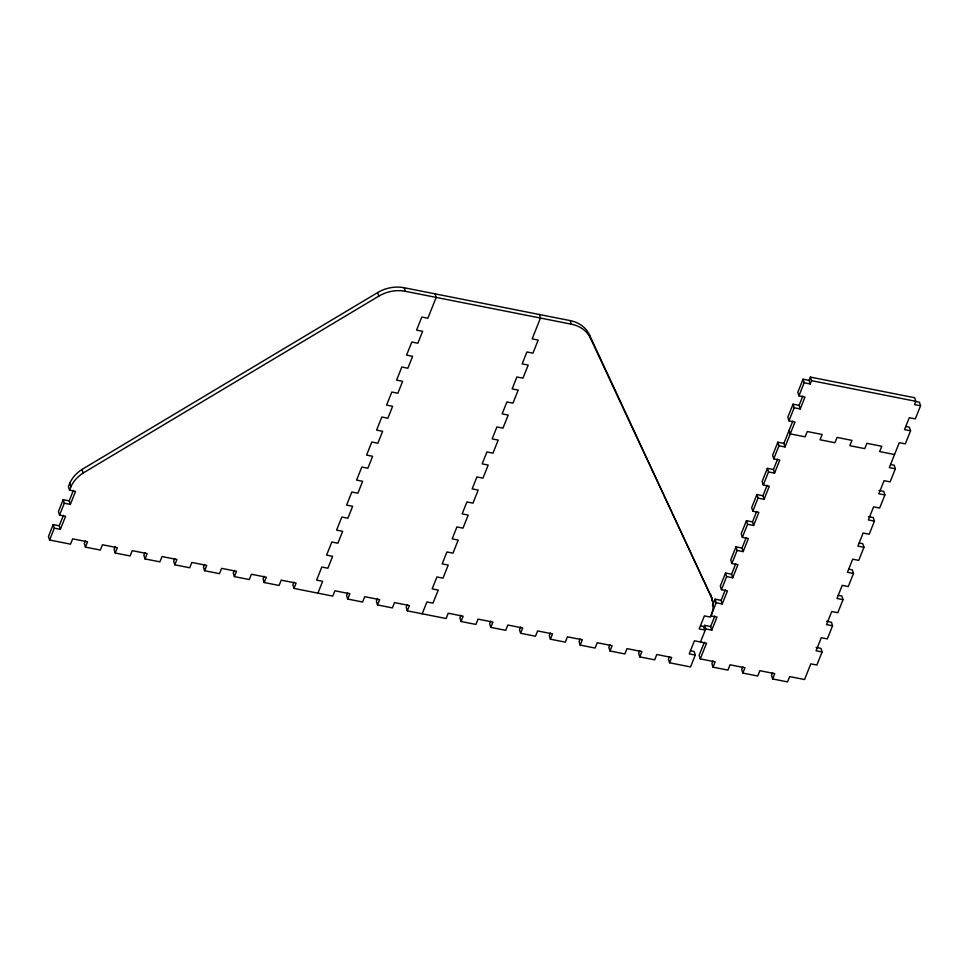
<?xml version="1.0" encoding="UTF-8"?>
<svg xmlns="http://www.w3.org/2000/svg" width="969" height="969" viewBox="0 0 969 969"><rect width="100%" height="100%" fill="white"/><g stroke="black" fill="none" stroke-linecap="round" stroke-linejoin="round"><path stroke-width="1.45" d="M810.217 383.954L809.091 380.381L803.035 379.182L804.173 382.755L810.217 383.954L811.525 380.66L810.399 377.086L914.675 397.738L915.814 401.311L914.506 404.606L920.55 405.793L915.317 418.887L909.273 417.687L904.501 429.594L910.557 430.793L905.325 443.875L899.268 442.688L889.3 467.615L895.344 468.814L890.111 481.896L884.067 480.697L878.835 493.778L884.891 494.977L879.658 508.059L873.602 506.86L868.369 519.941L874.426 521.14L869.193 534.222L863.137 533.023L857.904 546.104L863.96 547.303L858.728 560.385L852.684 559.186L847.451 572.279L853.495 573.466L848.263 586.548L842.218 585.361L836.986 598.442L843.03 599.641L837.797 612.723L831.753 611.524L826.521 624.605L832.565 625.804L827.332 638.886L821.288 637.687L816.055 650.768L822.1 651.967L816.867 665.049L810.823 663.85L804.549 679.548L789.65 676.592L787.518 681.91L772.632 678.954L771.494 675.393L772.559 672.74M809.091 380.381L810.399 377.086M53.186 524.592L54.325 528.166L60.369 529.365L59.242 525.792L53.186 524.592L48.45 536.451L49.576 540.012L70.531 544.166L72.651 538.849L87.549 541.804L85.429 547.11L100.328 550.065L102.448 544.748L117.346 547.703L115.214 553.008L130.112 555.964L132.244 550.658L147.143 553.602L145.011 558.919L159.909 561.863L162.041 556.557L176.927 559.501L174.808 564.818L189.706 567.761L191.826 562.456L206.724 565.399L204.604 570.717L219.503 573.66L221.622 568.355L236.521 571.298L234.401 576.616L249.299 579.559L251.419 574.254L266.318 577.197L264.198 582.514L279.084 585.47L281.216 580.152L296.114 583.108L293.982 588.413L332.803 596.105L334.935 590.787L349.833 593.743L347.701 599.048L362.6 602.003L364.732 596.686L379.63 599.641L377.498 604.947L392.397 607.902L394.516 602.585L409.415 605.54L407.295 610.845L446.115 618.537L448.247 613.232L463.134 616.175L461.014 621.492L475.912 624.436L478.032 619.13L492.93 622.074L490.811 627.391L505.709 630.334L507.829 625.029L522.727 627.973L520.607 633.29L535.506 636.233L537.625 630.928L552.524 633.883L550.404 639.189L565.29 642.144L567.422 636.827L582.321 639.782L580.189 645.088L595.087 648.043L597.219 642.726L612.117 645.681L609.986 650.986L624.884 653.942L627.004 648.624L641.902 651.58L639.782 656.885L654.681 659.841L656.8 654.523L671.699 657.479L669.579 662.784L690.522 666.938L695.257 655.08L694.131 651.519L690.497 650.793M63.167 499.665L64.293 503.226L70.337 504.425L69.211 500.864L63.167 499.665L58.419 511.511L59.557 515.084L65.601 516.283L60.369 529.365M49.576 540.012L54.325 528.166M59.557 515.084L64.293 503.226M59.242 525.792L63.421 515.326M69.211 500.864L73.39 490.399M70.337 504.425L75.57 491.344L69.526 490.144L68.399 486.583L69.756 483.24A32.062 26.236 -17.6 0 1 81.977 469.456L377.656 292.565A32.062 26.236 -17.6 0 1 404.218 287.745L570.16 320.606A32.062 26.236 -17.6 0 1 589.249 334.475L711.561 597.473A32.062 26.236 -17.6 0 1 711.779 613.716L710.471 617.071L704.415 615.872L699.182 628.954L705.238 630.153L704.1 626.58L700.478 625.865M85.357 540.896L84.291 543.548L85.429 547.11M115.154 546.795L114.088 549.447L115.214 553.008M144.938 552.693L143.884 555.346L145.011 558.919M174.735 558.592L173.681 561.245L174.808 564.818M204.532 564.491L203.466 567.144L204.604 570.717M234.328 570.39L233.263 573.042L234.401 576.616M264.125 576.289L263.059 578.941L264.198 582.514M293.922 582.187L292.856 584.852L293.982 588.413M317.917 593.149L322.653 581.303L316.609 580.104L321.829 567.022L327.885 568.222L332.646 556.303L326.601 555.104L331.834 542.022L337.878 543.221L342.651 531.303L336.594 530.104L341.827 517.022L347.883 518.221L352.643 506.302L346.599 505.103L351.832 492.022L357.876 493.221L362.636 481.302L356.592 480.103L361.825 467.022L367.869 468.221L372.641 456.302L366.585 455.103L371.817 442.021L377.874 443.221L382.634 431.302L376.59 430.103L381.822 417.021L387.866 418.22L392.639 406.302L386.583 405.115L391.815 392.033L397.871 393.22L402.632 381.314L396.587 380.114L401.82 367.033L407.864 368.232L412.624 356.313L406.58 355.114L411.813 342.033L417.857 343.232L422.629 331.313L416.573 330.114L421.806 317.033L427.862 318.232L436.183 297.41L435.045 293.849M347.641 592.822L346.575 595.487L347.701 599.048M377.425 598.733L376.372 601.386L377.498 604.947M407.222 604.632L406.168 607.284L407.295 610.845M422.193 613.801L426.929 601.955L432.986 603.142L438.218 590.06L432.162 588.861L436.934 576.955L442.978 578.154L448.211 565.06L442.167 563.873L446.927 551.955L452.971 553.154L458.204 540.072L452.16 538.873L456.92 526.954L462.976 528.153L468.209 515.072L462.152 513.873L466.925 501.954L472.969 503.153L478.202 490.072L472.157 488.873L476.918 476.954L482.974 478.153L488.194 465.072L482.15 463.872L486.922 451.954L492.967 453.153L498.199 440.071L492.143 438.872L496.915 426.954L502.959 428.153L508.192 415.071L502.148 413.872L506.908 401.953L512.964 403.152L518.197 390.071L512.141 388.872L516.913 376.965L522.957 378.152L528.19 365.071L522.146 363.884L526.906 351.965L532.95 353.164L538.183 340.083L532.138 338.884L540.46 318.062L539.333 314.501M460.941 615.267L459.887 617.919L461.014 621.492M490.738 621.165L489.672 623.818L490.811 627.391M520.535 627.064L519.469 629.717L520.607 633.29M550.331 632.963L549.266 635.616L550.404 639.189M580.128 638.862L579.062 641.526L580.189 645.088M609.913 644.76L608.859 647.425L609.986 650.986M639.71 650.659L638.656 653.324L639.782 656.885M669.506 656.57L668.44 659.223L669.579 662.784M703.542 627.973L704.596 625.356L710.64 626.543L711.779 630.116L705.723 628.917L704.596 625.356M712.445 605.734L715.061 599.181L721.106 600.38L722.232 603.953L716.188 602.754L715.061 599.181M725.527 573.018L726.653 576.591L732.697 577.79L731.571 574.217L725.527 573.018L720.294 586.1L721.42 589.673L727.465 590.872L722.232 603.953M735.98 546.855L737.118 550.428L743.162 551.627L742.036 548.054L735.98 546.855L730.759 559.937L731.886 563.51L737.93 564.709L732.697 577.79M746.445 520.692L747.584 524.265L753.628 525.464L752.501 521.891L746.445 520.692L741.212 533.774L742.351 537.347L748.395 538.546L743.162 551.627M756.91 494.529L758.049 498.102L764.093 499.289L762.966 495.728L756.91 494.529L751.678 507.611L752.816 511.184L758.86 512.383L753.628 525.464M767.375 468.366L768.502 471.927L774.558 473.126L773.419 469.565L767.375 468.366L762.143 481.448L763.281 485.021L769.325 486.208L764.093 499.289M777.841 442.203L778.967 445.764L785.023 446.963L783.885 443.402L777.841 442.203L772.608 455.285L773.734 458.846L779.791 460.045L774.558 473.126M793.042 404.182L794.18 407.755L800.224 408.954L799.086 405.381L793.042 404.182L787.809 417.264L788.948 420.837L794.992 422.036L785.023 446.963M803.035 379.182L797.814 392.263L798.941 395.837L804.985 397.036L800.224 408.954M700.49 641.999L705.723 628.917M716.188 602.754L710.955 615.836L717.012 617.035L711.779 630.116M721.42 589.673L726.653 576.591M731.886 563.51L737.118 550.428M742.351 537.347L747.584 524.265M752.816 511.184L758.049 498.102M763.281 485.021L768.502 471.927M773.734 458.846L778.967 445.764M788.948 420.837L794.18 407.755M798.941 395.837L804.173 382.755M704.366 642.253L699.134 655.335L700.26 658.896L715.158 661.851L713.039 667.156L727.937 670.112L730.057 664.795L744.955 667.75L742.835 673.055L757.734 676.011L759.853 670.693L774.752 673.649L772.632 678.954M710.64 626.543L714.831 616.078M721.106 600.38L725.296 589.915M731.571 574.217L735.75 563.752M742.036 548.054L746.215 537.589M752.501 521.891L756.68 511.426M762.966 495.728L767.145 485.263M773.419 469.565L777.61 459.1M783.885 443.402L792.812 421.091M799.086 405.381L802.792 396.115M700.26 658.896L706.546 643.198L694.446 640.8L689.213 653.881L695.257 655.08M712.966 660.931L711.9 663.595L713.039 667.156M742.763 666.842L741.697 669.494L742.835 673.055M69.526 490.144L70.882 486.813A32.062 26.236 -17.6 0 1 83.116 473.029L378.794 296.139A32.062 26.236 -17.6 0 1 405.357 291.306L571.298 324.167A32.062 26.236 -17.6 0 1 590.375 338.036L711.561 597.473M811.525 380.66L915.814 401.311M915.79 401.517L919.424 402.232L920.55 405.793M905.797 426.505L909.419 427.232L910.557 430.793M894.532 454.534L879.634 451.578L881.754 446.273L866.867 443.317L864.736 448.635L849.837 445.679L851.969 440.374L837.071 437.419L834.939 442.736L820.04 439.781L822.172 434.475L807.274 431.52L805.154 436.837L790.256 433.882L789.117 430.321M890.584 464.526L894.217 465.241L895.344 468.814M878.919 490.447L883.752 491.404L884.891 494.977M868.454 516.61L873.287 517.579L874.426 521.14M859.2 543.015L862.822 543.742L863.96 547.303M848.735 569.191L852.357 569.905L853.495 573.466M838.27 595.354L841.904 596.068L843.03 599.641M826.593 621.274L831.438 622.231L832.565 625.804M816.128 647.437L820.973 648.394L822.1 651.967M589.249 334.475L590.375 338.036M570.16 320.606L571.298 324.167M404.218 287.745L405.357 291.306M377.656 292.565L378.794 296.139M81.977 469.456L83.116 473.029M69.756 483.24L70.882 486.813M710.434 593.9A32.062 26.236 -17.6 0 1 712.009 600.841"/></g></svg>
